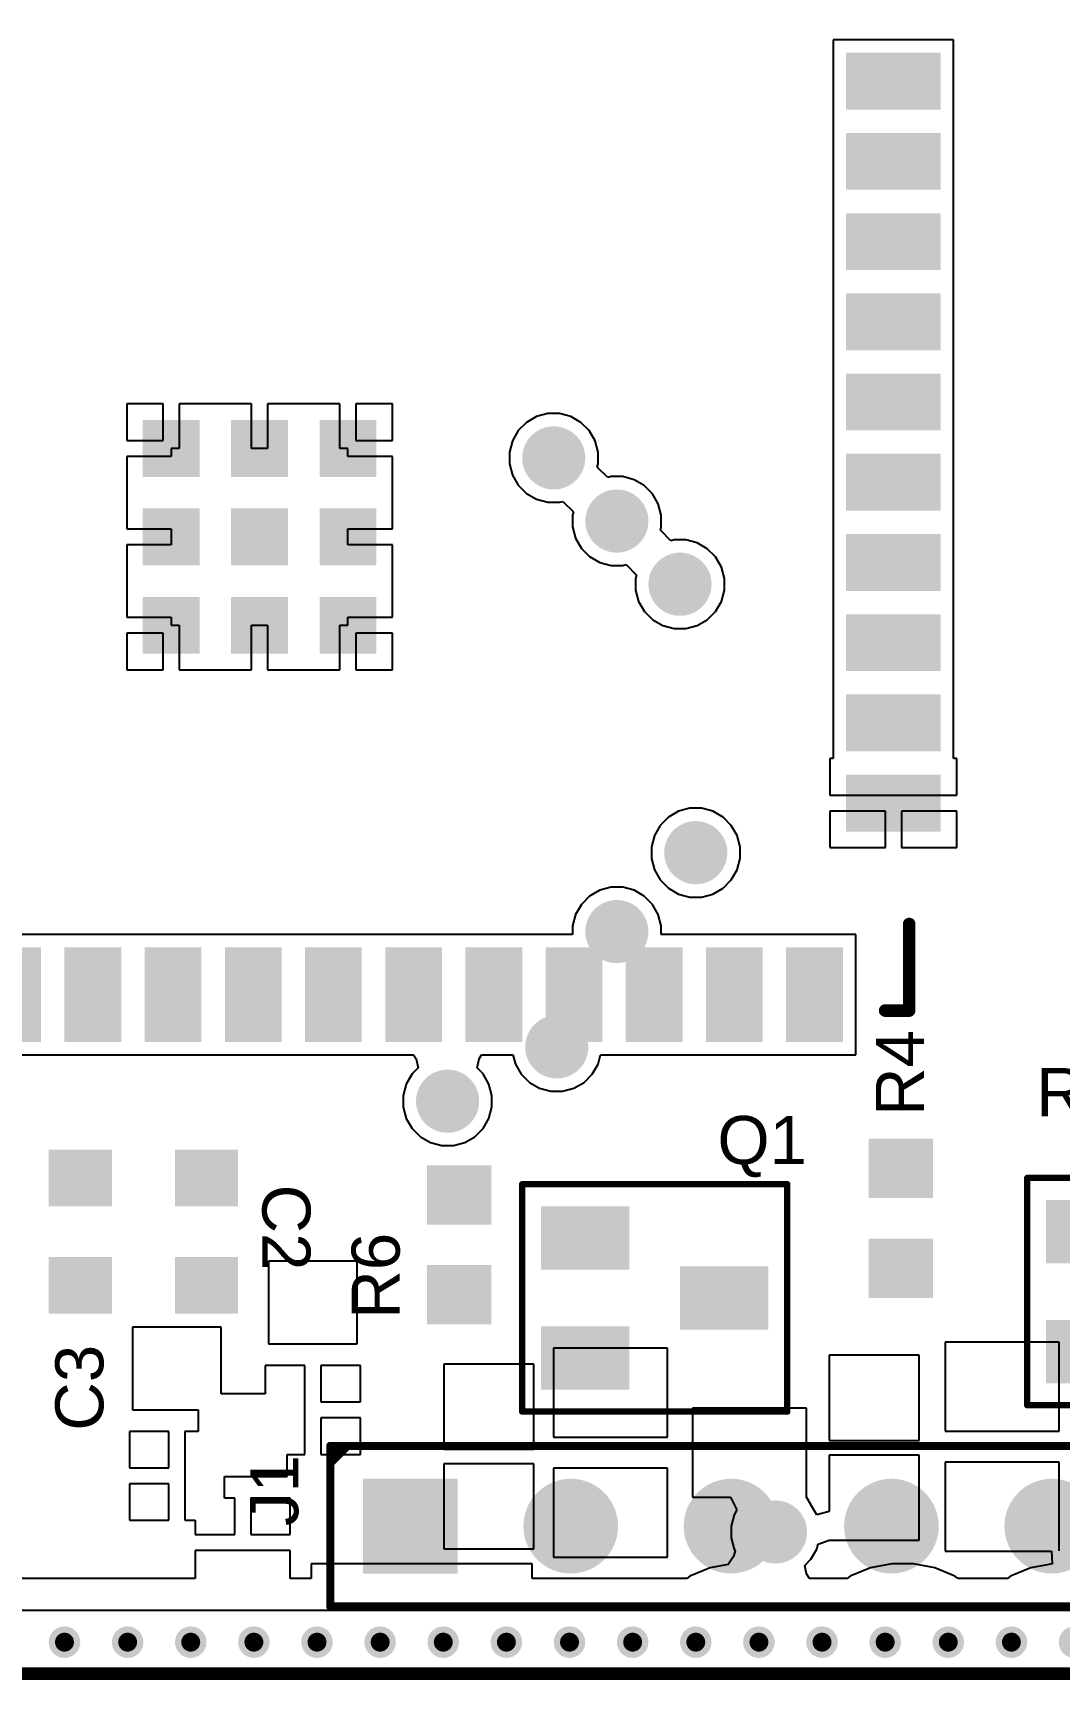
# Model space of a CAD drawing. Header units: inches. Extents: x 0 to 100, y 0 to 65.
# Drawn here: x 12.25 to 28.5, y -0.1 to 25.98 of the extents above; entities that cross this region are included whole.
import ezdxf

# ---------------------------------------------------------------- set-up
doc = ezdxf.new("R2010")
doc.units = ezdxf.units.IN
for name, color, linetype in [('Keep-Out Layer', 6, 'Continuous'), ('Multi-Layer', 9, 'Continuous'), ('Pad Holes', 156, 'Continuous'), ('Top Layer', 1, 'Continuous'), ('Top Overlay', 2, 'Continuous'), ('Via Holes', 16, 'Continuous')]:
    doc.layers.add(name, color=color, linetype=linetype)
doc.styles.add('Arial', font='', dxfattribs={"height": 0.2})
doc.styles.get('Arial').set_extended_font_data('Arial')

# ---------------------------------------------------------------- blocks, each defined once
blk = doc.blocks.new('ESP32_WROOM_32E_318')
at = {"layer": 'Top Layer'}
for points in [[(-9.500000049999999, 9.33000293), (-8.00000051, 9.33000293), (-8.00000051, 8.43000219), (-9.500000049999999, 8.43000219)], [(8.00000051, 9.33000293), (9.500000049999999, 9.33000293), (9.500000049999999, 8.43000219), (8.00000051, 8.43000219)], [(-9.500000049999999, 8.06000293), (-8.00000051, 8.06000293), (-8.00000051, 7.160002189999999), (-9.500000049999999, 7.160002189999999)], [(8.00000051, 8.06000293), (9.500000049999999, 8.06000293), (9.500000049999999, 7.160002189999999), (8.00000051, 7.160002189999999)], [(-9.500000049999999, 6.79000293), (-8.00000051, 6.79000293), (-8.00000051, 5.89000219), (-9.500000049999999, 5.89000219)], [(8.00000051, 6.79000293), (9.500000049999999, 6.79000293), (9.500000049999999, 5.89000219), (8.00000051, 5.89000219)], [(-9.500000049999999, 5.52000293), (-8.00000051, 5.52000293), (-8.00000051, 4.620002189999999), (-9.500000049999999, 4.620002189999999)], [(8.00000051, 5.52000293), (9.500000049999999, 5.52000293), (9.500000049999999, 4.620002189999999), (8.00000051, 4.620002189999999)], [(-9.500000049999999, 4.25000293), (-8.00000051, 4.25000293), (-8.00000051, 3.35000219), (-9.500000049999999, 3.35000219)], [(8.00000051, 4.25000293), (9.500000049999999, 4.25000293), (9.500000049999999, 3.35000219), (8.00000051, 3.35000219)], [(-9.500000049999999, 2.980002929999999), (-8.00000051, 2.980002929999999), (-8.00000051, 2.08000219), (-9.500000049999999, 2.08000219)], [(-3.34999965, 3.01000287), (-2.44999891, 3.01000287), (-2.44999891, 2.11000213), (-3.34999965, 2.11000213)], [(-1.94999991, 3.01000287), (-1.04999917, 3.01000287), (-1.04999917, 2.11000213), (-1.94999991, 2.11000213)], [(-0.55000017, 3.01000287), (0.35000057, 3.01000287), (0.35000057, 2.11000213), (-0.55000017, 2.11000213)], [(8.00000051, 2.980002929999999), (9.500000049999999, 2.980002929999999), (9.500000049999999, 2.08000219), (8.00000051, 2.08000219)], [(-9.500000049999999, 1.71000293), (-8.00000051, 1.71000293), (-8.00000051, 0.8100021899999998), (-9.500000049999999, 0.8100021899999998)], [(-3.34999965, 1.61000313), (-2.44999891, 1.61000313), (-2.44999891, 0.71000239), (-3.34999965, 0.71000239)], [(-1.94999991, 1.61000313), (-1.04999917, 1.61000313), (-1.04999917, 0.71000239), (-1.94999991, 0.71000239)], [(-0.55000017, 1.61000313), (0.35000057, 1.61000313), (0.35000057, 0.71000239), (-0.55000017, 0.71000239)], [(8.00000051, 1.71000293), (9.500000049999999, 1.71000293), (9.500000049999999, 0.8100021899999998), (8.00000051, 0.8100021899999998)], [(-9.500000049999999, 0.44000293), (-8.00000051, 0.44000293), (-8.00000051, -0.45999781), (-9.500000049999999, -0.45999781)], [(8.00000051, 0.44000293), (9.500000049999999, 0.44000293), (9.500000049999999, -0.45999781), (8.00000051, -0.45999781)], [(-3.34999965, 0.21000339), (-2.44999891, 0.21000339), (-2.44999891, -0.68999735), (-3.34999965, -0.68999735)], [(-1.94999991, 0.21000339), (-1.04999917, 0.21000339), (-1.04999917, -0.68999735), (-1.94999991, -0.68999735)], [(-0.55000017, 0.21000339), (0.35000057, 0.21000339), (0.35000057, -0.68999735), (-0.55000017, -0.68999735)], [(-9.500000049999999, -0.8299970699999999), (-8.00000051, -0.8299970699999999), (-8.00000051, -1.72999781), (-9.500000049999999, -1.72999781)], [(8.00000051, -0.8299970699999999), (9.500000049999999, -0.8299970699999999), (9.500000049999999, -1.72999781), (8.00000051, -1.72999781)], [(-9.500000049999999, -2.09999707), (-8.00000051, -2.09999707), (-8.00000051, -2.99999781), (-9.500000049999999, -2.99999781)], [(8.00000051, -2.09999707), (9.500000049999999, -2.09999707), (9.500000049999999, -2.99999781), (8.00000051, -2.99999781)], [(-9.500000049999999, -3.36999707), (-8.00000051, -3.36999707), (-8.00000051, -4.26999781), (-9.500000049999999, -4.26999781)], [(8.00000051, -3.36999707), (9.500000049999999, -3.36999707), (9.500000049999999, -4.26999781), (8.00000051, -4.26999781)], [(-9.500000049999999, -4.63999707), (-8.00000051, -4.63999707), (-8.00000051, -5.53999781), (-9.500000049999999, -5.53999781)], [(8.00000051, -4.63999707), (9.500000049999999, -4.63999707), (9.500000049999999, -5.53999781), (8.00000051, -5.53999781)], [(-9.500000049999999, -5.909997069999999), (-8.00000051, -5.909997069999999), (-8.00000051, -6.80999781), (-9.500000049999999, -6.80999781)], [(8.00000051, -5.909997069999999), (9.500000049999999, -5.909997069999999), (9.500000049999999, -6.80999781), (8.00000051, -6.80999781)], [(-9.500000049999999, -7.179997069999999), (-8.00000051, -7.179997069999999), (-8.00000051, -8.079997809999998), (-9.500000049999999, -8.079997809999998)], [(8.00000051, -7.179997069999999), (9.500000049999999, -7.179997069999999), (9.500000049999999, -8.079997809999998), (8.00000051, -8.079997809999998)], [(-6.16500037, -9.629997249999999), (-6.16500037, -8.12999771), (-5.26499963, -8.12999771), (-5.26499963, -9.629997249999999)], [(-4.895000369999999, -9.629997249999999), (-4.895000369999999, -8.12999771), (-3.99499963, -8.12999771), (-3.99499963, -9.629997249999999)], [(-3.62500037, -9.629997249999999), (-3.62500037, -8.12999771), (-2.72499963, -8.12999771), (-2.72499963, -9.629997249999999)], [(-2.35500037, -9.629997249999999), (-2.35500037, -8.12999771), (-1.45499963, -8.12999771), (-1.45499963, -9.629997249999999)], [(-1.08500037, -9.629997249999999), (-1.08500037, -8.12999771), (-0.1849996299999999, -8.12999771), (-0.1849996300000001, -9.629997249999999)], [(0.1849996299999999, -9.629997249999999), (0.1849996300000001, -8.12999771), (1.08500037, -8.12999771), (1.08500037, -9.629997249999999)], [(1.45499963, -9.629997249999999), (1.45499963, -8.12999771), (2.35500037, -8.12999771), (2.35500037, -9.629997249999999)], [(2.72499963, -9.629997249999999), (2.72499963, -8.12999771), (3.62500037, -8.12999771), (3.62500037, -9.629997249999999)], [(3.99499963, -9.629997249999999), (3.99499963, -8.12999771), (4.895000369999999, -8.12999771), (4.895000369999999, -9.629997249999999)], [(5.26499963, -9.629997249999999), (5.26499963, -8.12999771), (6.16500037, -8.12999771), (6.16500037, -9.629997249999999)]]:
    blk.add_hatch(color=1, dxfattribs=at).paths.add_polyline_path(points)
at = {"layer": 'Top Overlay', "const_width": 0.1999996}
for points in [[(-8.99999978, 16.37000282), (-8.99999978, 10.74999882)], [(-8.99999978, 16.37000282), (8.99999978, 16.37000282)], [(8.99999978, 16.37000282), (8.99999978, 11.00000086)], [(-8.99999978, -8.75000028), (-8.99999978, -9.12999698)], [(8.99999978, -8.75000028), (8.99999978, -9.12999698)], [(-8.99999978, -9.12999698), (-7.629997439999999, -9.12999698)], [(7.50000024, -9.12999698), (8.99999978, -9.12999698)]]:
    blk.add_lwpolyline(points, dxfattribs=at)
at = {"layer": 'Top Overlay', "const_width": 0.0999998}
for points in [[(-9.049999679999999, 16.37000282, 1), (-8.94999988, 16.37000282, 1)], [(-9.049999679999999, 16.37000282, 1), (-8.94999988, 16.37000282, 1)], [(8.94999988, 16.37000282, 1), (9.049999679999999, 16.37000282, 1)], [(8.94999988, 16.37000282, 1), (9.049999679999999, 16.37000282, 1)], [(8.94999988, 11.00000086, 1), (9.049999679999999, 11.00000086, 1)], [(-9.049999679999999, 10.74999882, 1), (-8.94999988, 10.74999882, 1)], [(-9.049999679999999, -8.75000028, 1), (-8.94999988, -8.75000028, 1)], [(8.94999988, -8.75000028, 1), (9.049999679999999, -8.75000028, 1)], [(-9.049999679999999, -9.12999698, 1), (-8.94999988, -9.12999698, 1)], [(-9.049999679999999, -9.12999698, 1), (-8.94999988, -9.12999698, 1)], [(-7.67999734, -9.12999698, 1), (-7.57999754, -9.12999698, 1)], [(7.450000339999999, -9.12999698, 1), (7.55000014, -9.12999698, 1)], [(8.94999988, -9.12999698, 1), (9.049999679999999, -9.12999698, 1)], [(8.94999988, -9.12999698, 1), (9.049999679999999, -9.12999698, 1)]]:
    blk.add_lwpolyline(points, format="xyb", close=True, dxfattribs=at)
blk = doc.blocks.new('RES_0603_377')
at = {"layer": 'Top Layer'}
for points in [[(-1.25999875, 0.5100002499999999), (-0.31999809, 0.5100002499999999), (-0.31999809, -0.5100002499999999), (-1.25999875, -0.5100002499999999)], [(0.32000317, 0.5100002499999999), (1.26000383, 0.5100002499999999), (1.26000383, -0.5100002499999999), (0.32000317, -0.5100002499999999)]]:
    blk.add_hatch(color=1, dxfattribs=at).paths.add_polyline_path(points)
blk = doc.blocks.new('RES_0603_378')
at = {"layer": 'Top Layer'}
for points in [[(-1.25999875, 0.5100002499999999), (-0.31999809, 0.5100002499999999), (-0.31999809, -0.5100002499999999), (-1.25999875, -0.5100002499999999)], [(0.32000317, 0.5100002499999999), (1.26000383, 0.5100002499999999), (1.26000383, -0.5100002499999999), (0.32000317, -0.5100002499999999)]]:
    blk.add_hatch(color=1, dxfattribs=at).paths.add_polyline_path(points)
blk = doc.blocks.new('MMBT2222_379')
at = {"layer": 'Top Layer'}
for points in [[(-0.5000002699999999, 1.80000275), (0.5000002699999999, 1.80000275), (0.5000002699999999, 0.4000030099999999), (-0.5000002699999999, 0.4000030099999999)], [(-1.45000091, -0.39999793), (-0.45000037, -0.39999793), (-0.45000037, -1.79999767), (-1.45000091, -1.79999767)], [(0.45000037, -0.39999793), (1.45000091, -0.39999793), (1.45000091, -1.79999767), (0.45000037, -1.79999767)]]:
    blk.add_hatch(color=1, dxfattribs=at).paths.add_polyline_path(points)
at = {"layer": 'Top Overlay', "const_width": 0.0999998}
for points in [[(1.79999894, 2.10000088), (-1.79999894, 2.10000088)], [(-1.79999894, -2.09999834), (-1.79999894, 2.10000088)], [(1.79999894, -2.09999834), (1.79999894, 2.10000088)], [(1.79999894, -2.09999834), (-1.79999894, -2.09999834)]]:
    blk.add_lwpolyline(points, dxfattribs=at)
at = {"layer": 'Top Overlay', "const_width": 0.0499999}
for points in [[(-1.82499762, 2.10000088, 1), (-1.77500026, 2.10000088, 1)], [(-1.82499762, 2.10000088, 1), (-1.77500026, 2.10000088, 1)], [(1.77500026, 2.10000088, 1), (1.82499762, 2.10000088, 1)], [(1.77500026, 2.10000088, 1), (1.82499762, 2.10000088, 1)], [(-1.82499762, -2.09999834, 1), (-1.77500026, -2.09999834, 1)], [(-1.82499762, -2.09999834, 1), (-1.77500026, -2.09999834, 1)], [(1.77500026, -2.09999834, 1), (1.82499762, -2.09999834, 1)], [(1.77500026, -2.09999834, 1), (1.82499762, -2.09999834, 1)]]:
    blk.add_lwpolyline(points, format="xyb", close=True, dxfattribs=at)
blk = doc.blocks.new('MMBT2222_380')
at = {"layer": 'Top Layer'}
for points in [[(-0.5000002699999999, 1.80000275), (0.5000002699999999, 1.80000275), (0.5000002699999999, 0.4000030099999999), (-0.5000002699999999, 0.4000030099999999)], [(-1.45000091, -0.39999793), (-0.45000037, -0.39999793), (-0.45000037, -1.79999767), (-1.45000091, -1.79999767)], [(0.45000037, -0.39999793), (1.45000091, -0.39999793), (1.45000091, -1.79999767), (0.45000037, -1.79999767)]]:
    blk.add_hatch(color=1, dxfattribs=at).paths.add_polyline_path(points)
at = {"layer": 'Top Overlay', "const_width": 0.0999998}
for points in [[(1.79999894, 2.10000088), (-1.79999894, 2.10000088)], [(-1.79999894, -2.09999834), (-1.79999894, 2.10000088)], [(1.79999894, -2.09999834), (1.79999894, 2.10000088)], [(1.79999894, -2.09999834), (-1.79999894, -2.09999834)]]:
    blk.add_lwpolyline(points, dxfattribs=at)
at = {"layer": 'Top Overlay', "const_width": 0.0499999}
for points in [[(-1.82499762, 2.10000088, 1), (-1.77500026, 2.10000088, 1)], [(-1.82499762, 2.10000088, 1), (-1.77500026, 2.10000088, 1)], [(1.77500026, 2.10000088, 1), (1.82499762, 2.10000088, 1)], [(1.77500026, 2.10000088, 1), (1.82499762, 2.10000088, 1)], [(-1.82499762, -2.09999834, 1), (-1.77500026, -2.09999834, 1)], [(-1.82499762, -2.09999834, 1), (-1.77500026, -2.09999834, 1)], [(1.77500026, -2.09999834, 1), (1.82499762, -2.09999834, 1)], [(1.77500026, -2.09999834, 1), (1.82499762, -2.09999834, 1)]]:
    blk.add_lwpolyline(points, format="xyb", close=True, dxfattribs=at)
blk = doc.blocks.new('6PX1R_F_381')
at = {"layer": 'Multi-Layer'}
h = blk.add_hatch(color=9, dxfattribs=at)
edge = h.paths.add_edge_path()
edge.add_arc((-6.35, 2.54e-06), 0.7499985, 0, 360)
h = blk.add_hatch(color=9, dxfattribs=at)
edge = h.paths.add_edge_path()
edge.add_arc((-3.81, 2.54e-06), 0.7499985, 0, 360)
h = blk.add_hatch(color=9, dxfattribs=at)
edge = h.paths.add_edge_path()
edge.add_arc((-1.27, 2.54e-06), 0.7499985, 0, 360)
h = blk.add_hatch(color=9, dxfattribs=at)
edge = h.paths.add_edge_path()
edge.add_arc((1.27, 2.54e-06), 0.7499985, 0, 360)
h = blk.add_hatch(color=9, dxfattribs=at)
edge = h.paths.add_edge_path()
edge.add_arc((3.81, 2.54e-06), 0.7499985, 0, 360)
blk.add_hatch(color=9, dxfattribs=at).paths.add_polyline_path([(5.600000229999999, 0.75000231), (7.09999977, 0.75000231), (7.09999977, -0.74999723), (5.600000229999999, -0.74999723)])
at = {"layer": 'Pad Holes'}
h = blk.add_hatch(color=7, dxfattribs=at)
edge = h.paths.add_edge_path()
edge.add_arc((-6.35, 2.54e-06), 0.40500046, 0, 360)
h = blk.add_hatch(color=7, dxfattribs=at)
edge = h.paths.add_edge_path()
edge.add_arc((-3.81, 2.54e-06), 0.40500046, 0, 360)
h = blk.add_hatch(color=7, dxfattribs=at)
edge = h.paths.add_edge_path()
edge.add_arc((-1.27, 2.54e-06), 0.40500046, 0, 360)
h = blk.add_hatch(color=7, dxfattribs=at)
edge = h.paths.add_edge_path()
edge.add_arc((1.27, 2.54e-06), 0.40500046, 0, 360)
h = blk.add_hatch(color=7, dxfattribs=at)
edge = h.paths.add_edge_path()
edge.add_arc((3.81, 2.54e-06), 0.40500046, 0, 360)
h = blk.add_hatch(color=7, dxfattribs=at)
edge = h.paths.add_edge_path()
edge.add_arc((6.35, 2.54e-06), 0.40500046, 0, 360)
at = {"layer": 'Top Layer'}
h = blk.add_hatch(color=1, dxfattribs=at)
edge = h.paths.add_edge_path()
edge.add_arc((-6.35, 2.54e-06), 0.7499985, 0, 360)
h = blk.add_hatch(color=1, dxfattribs=at)
edge = h.paths.add_edge_path()
edge.add_arc((-3.81, 2.54e-06), 0.7499985, 0, 360)
h = blk.add_hatch(color=1, dxfattribs=at)
edge = h.paths.add_edge_path()
edge.add_arc((-1.27, 2.54e-06), 0.7499985, 0, 360)
h = blk.add_hatch(color=1, dxfattribs=at)
edge = h.paths.add_edge_path()
edge.add_arc((1.27, 2.54e-06), 0.7499985, 0, 360)
h = blk.add_hatch(color=1, dxfattribs=at)
edge = h.paths.add_edge_path()
edge.add_arc((3.81, 2.54e-06), 0.7499985, 0, 360)
blk.add_hatch(color=1, dxfattribs=at).paths.add_polyline_path([(5.600000229999999, 0.75000231), (7.09999977, 0.75000231), (7.09999977, -0.74999723), (5.600000229999999, -0.74999723)])
at = {"layer": 'Top Overlay'}
for points, const_width in [([(-7.619999999999999, 1.27000254), (-7.619999999999999, -1.26999746)], 0.127), ([(7.619999999999999, 1.27000254), (-7.619999999999999, 1.27000254)], 0.127), ([(7.619999999999999, 1.27000254), (7.619999999999999, -1.26999746)], 0.127), ([(7.59025152, -0.9720275199999999), (7.329667839999999, -1.2326112)], 0.0499999), ([(7.59025152, -1.0074656), (7.37152704, -1.22619008)], 0.0499999), ([(7.574158079999999, -1.06533696), (7.41330496, -1.22619008)], 0.0499999), ([(7.574158079999999, -1.06533696), (7.574158079999999, -1.09435392)], 0.0499999), ([(7.59025152, -0.9720275199999999), (7.59025152, -1.0074656)], 0.0499999), ([(7.619999999999999, -1.26999746), (-7.619999999999999, -1.26999746)], 0.127), ([(7.329667839999999, -1.2326112), (7.26862656, -1.2326112)], 0.0499999), ([(7.41330496, -1.22619008), (7.37152704, -1.22619008)], 0.0499999), ([(7.574158079999999, -1.09435392), (7.4326496, -1.2358624)], 0.0499999), ([(7.471176319999999, -1.2358624), (7.4326496, -1.2358624)], 0.0499999), ([(7.580579199999999, -1.12645952), (7.471176319999999, -1.2358624)], 0.0499999), ([(7.580579199999999, -1.17148864), (7.509865599999999, -1.24220224)], 0.0499999), ([(7.580579199999999, -1.12645952), (7.580579199999999, -1.17148864)], 0.0499999)]:
    blk.add_lwpolyline(points, dxfattribs=dict(at, const_width=const_width))
for points, const_width in [([(-7.65175, 1.27000254, 1), (-7.58825, 1.27000254, 1)], 0.0635), ([(-7.65175, 1.27000254, 1), (-7.58825, 1.27000254, 1)], 0.0635), ([(7.58825, 1.27000254, 1), (7.65175, 1.27000254, 1)], 0.0635), ([(7.58825, 1.27000254, 1), (7.65175, 1.27000254, 1)], 0.0635), ([(7.561658739999999, -1.06533696, 1), (7.586657419999999, -1.06533696, 1)], 0.02499868), ([(7.561658739999999, -1.06533696, 1), (7.586657419999999, -1.06533696, 1)], 0.02499868), ([(7.57775218, -0.9720275199999999, 1), (7.60275086, -0.9720275199999999, 1)], 0.02499868), ([(7.57775218, -0.9720275199999999, 1), (7.60275086, -0.9720275199999999, 1)], 0.02499868), ([(7.57775218, -1.0074656, 1), (7.60275086, -1.0074656, 1)], 0.02499868), ([(7.57775218, -1.0074656, 1), (7.60275086, -1.0074656, 1)], 0.02499868), ([(-7.65175, -1.26999746, 1), (-7.58825, -1.26999746, 1)], 0.0635), ([(-7.65175, -1.26999746, 1), (-7.58825, -1.26999746, 1)], 0.0635), ([(7.25612722, -1.2326112, 1), (7.281125899999999, -1.2326112, 1)], 0.02499868), ([(7.317168499999999, -1.2326112, 1), (7.342167179999999, -1.2326112, 1)], 0.02499868), ([(7.317168499999999, -1.2326112, 1), (7.342167179999999, -1.2326112, 1)], 0.02499868), ([(7.3590277, -1.22619008, 1), (7.38402638, -1.22619008, 1)], 0.02499868), ([(7.3590277, -1.22619008, 1), (7.38402638, -1.22619008, 1)], 0.02499868), ([(7.40080562, -1.22619008, 1), (7.4258043, -1.22619008, 1)], 0.02499868), ([(7.40080562, -1.22619008, 1), (7.4258043, -1.22619008, 1)], 0.02499868), ([(7.42015026, -1.2358624, 1), (7.445148939999999, -1.2358624, 1)], 0.02499868), ([(7.42015026, -1.2358624, 1), (7.445148939999999, -1.2358624, 1)], 0.02499868), ([(7.458676979999999, -1.2358624, 1), (7.483675659999999, -1.2358624, 1)], 0.02499868), ([(7.458676979999999, -1.2358624, 1), (7.483675659999999, -1.2358624, 1)], 0.02499868), ([(7.497366259999999, -1.24220224, 1), (7.522364939999999, -1.24220224, 1)], 0.02499868), ([(7.561658739999999, -1.09435392, 1), (7.586657419999999, -1.09435392, 1)], 0.02499868), ([(7.561658739999999, -1.09435392, 1), (7.586657419999999, -1.09435392, 1)], 0.02499868), ([(7.568079859999999, -1.12645952, 1), (7.59307854, -1.12645952, 1)], 0.02499868), ([(7.568079859999999, -1.12645952, 1), (7.59307854, -1.12645952, 1)], 0.02499868), ([(7.568079859999999, -1.17148864, 1), (7.59307854, -1.17148864, 1)], 0.02499868), ([(7.568079859999999, -1.17148864, 1), (7.59307854, -1.17148864, 1)], 0.02499868), ([(7.58825, -1.26999746, 1), (7.65175, -1.26999746, 1)], 0.0635), ([(7.58825, -1.26999746, 1), (7.65175, -1.26999746, 1)], 0.0635)]:
    blk.add_lwpolyline(points, format="xyb", close=True, dxfattribs=dict(at, const_width=const_width))
blk = doc.blocks.new('CAPC1608X10N_389')
at = {"layer": 'Top Layer'}
for points in [[(-1.29999867, -0.5000002699999999), (-1.29999867, 0.5000002699999999), (-0.39999793, 0.5000002699999999), (-0.39999793, -0.5000002699999999)], [(0.39999793, -0.5000002699999999), (0.39999793, 0.5000002699999999), (1.29999867, 0.5000002699999999), (1.29999867, -0.5000002699999999)]]:
    blk.add_hatch(color=1, dxfattribs=at).paths.add_polyline_path(points)
blk = doc.blocks.new('CAPC1608X10N_390')
at = {"layer": 'Top Layer'}
for points in [[(-1.29999867, -0.5000002699999999), (-1.29999867, 0.5000002699999999), (-0.39999793, 0.5000002699999999), (-0.39999793, -0.5000002699999999)], [(0.39999793, -0.5000002699999999), (0.39999793, 0.5000002699999999), (1.29999867, 0.5000002699999999), (1.29999867, -0.5000002699999999)]]:
    blk.add_hatch(color=1, dxfattribs=at).paths.add_polyline_path(points)

msp = doc.modelspace()

# ---------------------------------------------------------------- hatches: boundary and pattern name
at = {"layer": 'Top Layer'}
h = msp.add_hatch(color=1, dxfattribs=at)
edge = h.paths.add_edge_path()
edge.add_arc((20.49999964, 19.25000468), 0.499999, 0, 360)
h = msp.add_hatch(color=1, dxfattribs=at)
edge = h.paths.add_edge_path()
edge.add_arc((21.50000018, 18.25000414), 0.499999, 0, 360)
h = msp.add_hatch(color=1, dxfattribs=at)
edge = h.paths.add_edge_path()
edge.add_arc((22.50000072, 17.2500036), 0.499999, 0, 360)
h = msp.add_hatch(color=1, dxfattribs=at)
edge = h.paths.add_edge_path()
edge.add_arc((22.75000022, 13.00000448), 0.499999, 0, 360)
h = msp.add_hatch(color=1, dxfattribs=at)
edge = h.paths.add_edge_path()
edge.add_arc((21.50000018, 11.75000444), 0.499999, 0, 360)
h = msp.add_hatch(color=1, dxfattribs=at)
edge = h.paths.add_edge_path()
edge.add_arc((20.54792182, 9.92463852), 0.499999, 0, 360)
h = msp.add_hatch(color=1, dxfattribs=at)
edge = h.paths.add_edge_path()
edge.add_arc((18.81877618, 9.064950119999999), 0.499999, 0, 360)
h = msp.add_hatch(color=1, dxfattribs=at)
edge = h.paths.add_edge_path()
edge.add_arc((24.01234466, 2.24439734), 0.499999, 0, 360)
h = msp.add_hatch(color=1, dxfattribs=at)
edge = h.paths.add_edge_path()
edge.add_arc((12.75000244, 0.499999), 0.2499995, 0, 360)
h = msp.add_hatch(color=1, dxfattribs=at)
edge = h.paths.add_edge_path()
edge.add_arc((13.75000298, 0.499999), 0.2499995, 0, 360)
h = msp.add_hatch(color=1, dxfattribs=at)
edge = h.paths.add_edge_path()
edge.add_arc((14.75000352, 0.499999), 0.2499995, 0, 360)
h = msp.add_hatch(color=1, dxfattribs=at)
edge = h.paths.add_edge_path()
edge.add_arc((15.75000406, 0.499999), 0.2499995, 0, 360)
h = msp.add_hatch(color=1, dxfattribs=at)
edge = h.paths.add_edge_path()
edge.add_arc((16.75000206, 0.499999), 0.2499995, 0, 360)
h = msp.add_hatch(color=1, dxfattribs=at)
edge = h.paths.add_edge_path()
edge.add_arc((17.7500026, 0.499999), 0.2499995, 0, 360)
h = msp.add_hatch(color=1, dxfattribs=at)
edge = h.paths.add_edge_path()
edge.add_arc((18.75000314, 0.499999), 0.2499995, 0, 360)
h = msp.add_hatch(color=1, dxfattribs=at)
edge = h.paths.add_edge_path()
edge.add_arc((19.75000368, 0.499999), 0.2499995, 0, 360)
h = msp.add_hatch(color=1, dxfattribs=at)
edge = h.paths.add_edge_path()
edge.add_arc((20.75000168, 0.499999), 0.2499995, 0, 360)
h = msp.add_hatch(color=1, dxfattribs=at)
edge = h.paths.add_edge_path()
edge.add_arc((21.75000222, 0.499999), 0.2499995, 0, 360)
h = msp.add_hatch(color=1, dxfattribs=at)
edge = h.paths.add_edge_path()
edge.add_arc((22.75000276, 0.499999), 0.2499995, 0, 360)
h = msp.add_hatch(color=1, dxfattribs=at)
edge = h.paths.add_edge_path()
edge.add_arc((23.7500033, 0.499999), 0.2499995, 0, 360)
h = msp.add_hatch(color=1, dxfattribs=at)
edge = h.paths.add_edge_path()
edge.add_arc((24.75000384, 0.499999), 0.2499995, 0, 360)
h = msp.add_hatch(color=1, dxfattribs=at)
edge = h.paths.add_edge_path()
edge.add_arc((25.75000184, 0.499999), 0.2499995, 0, 360)
h = msp.add_hatch(color=1, dxfattribs=at)
edge = h.paths.add_edge_path()
edge.add_arc((26.74999984, 0.499999), 0.2499995, 0, 360)
h = msp.add_hatch(color=1, dxfattribs=at)
edge = h.paths.add_edge_path()
edge.add_arc((27.75000038, 0.499999), 0.2499995, 0, 360)
h = msp.add_hatch(color=1, dxfattribs=at)
edge = h.paths.add_edge_path()
edge.add_arc((28.75000092, 0.499999), 0.2499995, 0, 360)
at = {"layer": 'Via Holes'}
h = msp.add_hatch(color=7, dxfattribs=at)
edge = h.paths.add_edge_path()
edge.add_arc((20.49999964, 19.25000468), 0.2499995, 0, 360)
h = msp.add_hatch(color=7, dxfattribs=at)
edge = h.paths.add_edge_path()
edge.add_arc((21.50000018, 18.25000414), 0.2499995, 0, 360)
h = msp.add_hatch(color=7, dxfattribs=at)
edge = h.paths.add_edge_path()
edge.add_arc((22.50000072, 17.2500036), 0.2499995, 0, 360)
h = msp.add_hatch(color=7, dxfattribs=at)
edge = h.paths.add_edge_path()
edge.add_arc((22.75000022, 13.00000448), 0.2499995, 0, 360)
h = msp.add_hatch(color=7, dxfattribs=at)
edge = h.paths.add_edge_path()
edge.add_arc((21.50000018, 11.75000444), 0.2499995, 0, 360)
h = msp.add_hatch(color=7, dxfattribs=at)
edge = h.paths.add_edge_path()
edge.add_arc((20.54792182, 9.92463852), 0.2499995, 0, 360)
h = msp.add_hatch(color=7, dxfattribs=at)
edge = h.paths.add_edge_path()
edge.add_arc((18.81877618, 9.064950119999999), 0.2499995, 0, 360)
h = msp.add_hatch(color=7, dxfattribs=at)
edge = h.paths.add_edge_path()
edge.add_arc((24.01234466, 2.24439734), 0.2499995, 0, 360)
h = msp.add_hatch(color=7, dxfattribs=at)
edge = h.paths.add_edge_path()
edge.add_arc((12.75000244, 0.499999), 0.1499997, 0, 360)
h = msp.add_hatch(color=7, dxfattribs=at)
edge = h.paths.add_edge_path()
edge.add_arc((13.75000298, 0.499999), 0.1499997, 0, 360)
h = msp.add_hatch(color=7, dxfattribs=at)
edge = h.paths.add_edge_path()
edge.add_arc((14.75000352, 0.499999), 0.1499997, 0, 360)
h = msp.add_hatch(color=7, dxfattribs=at)
edge = h.paths.add_edge_path()
edge.add_arc((15.75000406, 0.499999), 0.1499997, 0, 360)
h = msp.add_hatch(color=7, dxfattribs=at)
edge = h.paths.add_edge_path()
edge.add_arc((16.75000206, 0.499999), 0.1499997, 0, 360)
h = msp.add_hatch(color=7, dxfattribs=at)
edge = h.paths.add_edge_path()
edge.add_arc((17.7500026, 0.499999), 0.1499997, 0, 360)
h = msp.add_hatch(color=7, dxfattribs=at)
edge = h.paths.add_edge_path()
edge.add_arc((18.75000314, 0.499999), 0.1499997, 0, 360)
h = msp.add_hatch(color=7, dxfattribs=at)
edge = h.paths.add_edge_path()
edge.add_arc((19.75000368, 0.499999), 0.1499997, 0, 360)
h = msp.add_hatch(color=7, dxfattribs=at)
edge = h.paths.add_edge_path()
edge.add_arc((20.75000168, 0.499999), 0.1499997, 0, 360)
h = msp.add_hatch(color=7, dxfattribs=at)
edge = h.paths.add_edge_path()
edge.add_arc((21.75000222, 0.499999), 0.1499997, 0, 360)
h = msp.add_hatch(color=7, dxfattribs=at)
edge = h.paths.add_edge_path()
edge.add_arc((22.75000276, 0.499999), 0.1499997, 0, 360)
h = msp.add_hatch(color=7, dxfattribs=at)
edge = h.paths.add_edge_path()
edge.add_arc((23.7500033, 0.499999), 0.1499997, 0, 360)
h = msp.add_hatch(color=7, dxfattribs=at)
edge = h.paths.add_edge_path()
edge.add_arc((24.75000384, 0.499999), 0.1499997, 0, 360)
h = msp.add_hatch(color=7, dxfattribs=at)
edge = h.paths.add_edge_path()
edge.add_arc((25.75000184, 0.499999), 0.1499997, 0, 360)
h = msp.add_hatch(color=7, dxfattribs=at)
edge = h.paths.add_edge_path()
edge.add_arc((26.74999984, 0.499999), 0.1499997, 0, 360)
h = msp.add_hatch(color=7, dxfattribs=at)
edge = h.paths.add_edge_path()
edge.add_arc((27.75000038, 0.499999), 0.1499997, 0, 360)

# ---------------------------------------------------------------- linework, layer by layer
at = {"layer": 'Keep-Out Layer', "const_width": 0.1999996}
msp.add_lwpolyline([(2.54e-06, -7.62e-06), (100.00000574, 5.08e-06)], dxfattribs=at)
at = {"layer": 'Top Layer'}
for p, q in [((26.833195, 25.86819819999999), (24.926798, 25.86819819999999)), ((24.926798, 25.86819819999999), (24.926798, 24.5618)), ((26.833195, 24.5618), (26.833195, 25.86819819999999)), ((24.926798, 24.5618), (24.926798, 23.2918)), ((26.833195, 23.2918), (26.833195, 24.5618)), ((24.926798, 23.2918), (24.926798, 22.0218)), ((26.833195, 22.0218), (26.833195, 23.2918)), ((24.926798, 22.0218), (24.926798, 20.7518)), ((26.833195, 20.7518), (26.833195, 22.0218)), ((24.926798, 20.7518), (24.926798, 19.4818)), ((26.833195, 19.4818), (26.833195, 20.7518)), ((14.31299652, 20.1039984), (13.73599742, 20.1039984)), ((13.73599742, 20.1039984), (13.73599742, 19.52699422)), ((14.31299652, 19.52699422), (14.31299652, 20.1039984)), ((15.71299372, 20.1039984), (14.56699652, 20.1039984)), ((14.56699652, 20.1039984), (14.56699652, 19.39999422)), ((15.71299372, 19.39999676), (15.71299372, 20.1039984)), ((17.11299092, 20.1039984), (15.96699372, 20.1039984)), ((15.96699372, 20.1039984), (15.96699372, 19.39999676)), ((17.11299092, 19.3999993), (17.11299092, 20.1039984)), ((17.9439951, 20.1039984), (17.36699092, 20.1039984)), ((17.36699092, 20.1039984), (17.36699092, 19.5269993)), ((17.9439951, 19.5269993), (17.9439951, 20.1039984)), ((20.22857524, 19.9052815), (20.06822504, 19.81270358)), ((20.40742172, 19.95320368), (20.22857524, 19.9052815)), ((20.59257756, 19.95320368), (20.40742172, 19.95320368)), ((20.77142404, 19.9052815), (20.59257756, 19.95320368)), ((20.93177424, 19.81270358), (20.77142404, 19.9052815)), ((19.93730074, 19.68177928), (19.84472282, 19.52142908)), ((20.06822504, 19.81270358), (19.93730074, 19.68177928)), ((21.06269854, 19.68177928), (20.93177424, 19.81270358)), ((21.15527646, 19.52142908), (21.06269854, 19.68177928)), ((13.73599742, 19.52699422), (14.31299652, 19.52699422)), ((14.56699652, 19.39999422), (14.43999652, 19.39999422)), ((14.43999652, 19.39999422), (14.43999652, 19.27299422)), ((15.96699372, 19.39999676), (15.71299372, 19.39999676)), ((17.23999092, 19.3999993), (17.11299092, 19.3999993)), ((17.23999092, 19.2729993), (17.23999092, 19.3999993)), ((17.36699092, 19.5269993), (17.9439951, 19.5269993)), ((19.84472282, 19.52142908), (19.79680064, 19.3425826)), ((19.79680064, 19.3425826), (19.79680064, 19.15742676)), ((21.20319864, 19.3425826), (21.15527646, 19.52142908)), ((21.20319864, 19.15742676), (21.20319864, 19.3425826)), ((24.926798, 19.4818), (24.926798, 18.2118)), ((26.833195, 18.2118), (26.833195, 19.4818)), ((14.43999652, 19.27299422), (13.73599742, 19.27299422)), ((13.73599742, 19.27299422), (13.73599742, 18.6960002)), ((17.9439951, 19.2729993), (17.23999092, 19.2729993)), ((17.9439951, 18.6960002), (17.9439951, 19.2729993)), ((19.79680064, 19.15742676), (19.84472282, 18.97858028)), ((21.1891753, 19.1050926), (21.20319864, 19.15742676)), ((21.3550881, 18.9391798), (21.1891753, 19.1050926)), ((19.84472282, 18.97858028), (19.93730074, 18.81823008)), ((19.93730074, 18.81823008), (20.06822504, 18.68730578)), ((21.40742226, 18.95320314), (21.3550881, 18.9391798)), ((21.5925781, 18.95320314), (21.40742226, 18.95320314)), ((21.77142458, 18.90528096), (21.5925781, 18.95320314)), ((21.93177478, 18.81270304), (21.77142458, 18.90528096)), ((22.06269908, 18.68177874), (21.93177478, 18.81270304)), ((13.73599742, 18.6960002), (13.73599742, 18.12699702)), ((17.9439951, 18.1270021), (17.9439951, 18.6960002)), ((20.06822504, 18.68730578), (20.22857524, 18.59472786)), ((20.22857524, 18.59472786), (20.40742172, 18.54680568)), ((20.40742172, 18.54680568), (20.59257756, 18.54680568)), ((20.59257756, 18.54680568), (20.64491172, 18.56082902)), ((20.64491172, 18.56082902), (20.81082452, 18.39491622)), ((22.155277, 18.52142854), (22.06269908, 18.68177874)), ((22.20319918, 18.34258206), (22.155277, 18.52142854)), ((20.81082452, 18.39491622), (20.79680118, 18.34258206)), ((20.79680118, 18.34258206), (20.79680118, 18.15742622)), ((22.20319918, 18.15742622), (22.20319918, 18.34258206)), ((13.73599742, 18.12699702), (14.43999906, 18.12699702)), ((14.43999906, 18.12699702), (14.43999906, 17.87299702)), ((17.23999346, 17.8730021), (17.23999346, 18.1270021)), ((17.23999346, 18.1270021), (17.9439951, 18.1270021)), ((20.79680118, 18.15742622), (20.84472336, 17.97857974)), ((22.18917584, 18.10509206), (22.20319918, 18.15742622)), ((22.35508864, 17.93917926), (22.18917584, 18.10509206)), ((24.926798, 18.2118), (24.926798, 16.9418)), ((26.833195, 16.9418), (26.833195, 18.2118)), ((14.43999906, 17.87299702), (13.73599742, 17.87299702)), ((13.73599742, 17.87299702), (13.73599742, 17.29600046)), ((17.9439951, 17.8730021), (17.23999346, 17.8730021)), ((17.9439951, 17.29600046), (17.9439951, 17.8730021)), ((20.84472336, 17.97857974), (20.93730128, 17.81822954)), ((20.93730128, 17.81822954), (21.06822558, 17.68730524)), ((22.4074228, 17.9532026), (22.35508864, 17.93917926)), ((22.59257864, 17.9532026), (22.4074228, 17.9532026)), ((22.77142512, 17.90528042), (22.59257864, 17.9532026)), ((22.93177532, 17.8127025), (22.77142512, 17.90528042)), ((23.06269962, 17.6817782), (22.93177532, 17.8127025)), ((21.06822558, 17.68730524), (21.22857578, 17.59472732)), ((21.22857578, 17.59472732), (21.40742226, 17.54680514)), ((21.40742226, 17.54680514), (21.5925781, 17.54680514)), ((21.5925781, 17.54680514), (21.64491226, 17.56082848)), ((21.64491226, 17.56082848), (21.81082506, 17.39491568)), ((23.15527754, 17.521428), (23.06269962, 17.6817782)), ((23.20319972, 17.34258152), (23.15527754, 17.521428)), ((13.73599742, 17.29600046), (13.73599742, 16.72699982)), ((17.9439951, 16.7270049), (17.9439951, 17.29600046)), ((21.81082506, 17.39491568), (21.79680172, 17.34258152)), ((21.79680172, 17.34258152), (21.79680172, 17.15742568)), ((23.20319972, 17.15742568), (23.20319972, 17.34258152)), ((21.79680172, 17.15742568), (21.8447239, 16.9785792)), ((21.8447239, 16.9785792), (21.93730182, 16.818229)), ((23.06269962, 16.818229), (23.15527754, 16.9785792)), ((23.15527754, 16.9785792), (23.20319972, 17.15742568)), ((13.73599742, 16.72699982), (14.4400016, 16.72699982)), ((14.4400016, 16.72699982), (14.4400016, 16.59999982)), ((17.239996, 16.6000049), (17.239996, 16.7270049)), ((17.239996, 16.7270049), (17.9439951, 16.7270049)), ((21.93730182, 16.818229), (22.06822612, 16.6873047)), ((22.93177532, 16.6873047), (23.06269962, 16.818229)), ((24.926798, 16.9418), (24.926798, 15.6718)), ((26.833195, 15.6718), (26.833195, 16.9418)), ((14.3130016, 16.47299982), (13.73599742, 16.47299982)), ((13.73599742, 16.47299982), (13.73599742, 15.89600072)), ((14.3130016, 15.89600072), (14.3130016, 16.47299982)), ((14.4400016, 16.59999982), (14.5670016, 16.59999982)), ((14.5670016, 16.59999982), (14.5670016, 15.89600072)), ((15.7129988, 15.89600072), (15.7129988, 16.60000236)), ((15.7129988, 16.60000236), (15.9669988, 16.60000236)), ((15.9669988, 16.60000236), (15.9669988, 15.89600072)), ((17.112996, 15.89600072), (17.112996, 16.6000049)), ((17.112996, 16.6000049), (17.239996, 16.6000049)), ((17.9439951, 16.4730049), (17.366996, 16.4730049)), ((17.366996, 16.4730049), (17.366996, 15.89600072)), ((17.9439951, 15.89600072), (17.9439951, 16.4730049)), ((22.06822612, 16.6873047), (22.22857632, 16.59472678)), ((22.22857632, 16.59472678), (22.4074228, 16.5468046)), ((22.4074228, 16.5468046), (22.59257864, 16.5468046)), ((22.59257864, 16.5468046), (22.77142512, 16.59472678)), ((22.77142512, 16.59472678), (22.93177532, 16.6873047)), ((13.73599742, 15.89600072), (14.3130016, 15.89600072)), ((14.5670016, 15.89600072), (15.7129988, 15.89600072)), ((15.9669988, 15.89600072), (17.112996, 15.89600072)), ((17.366996, 15.89600072), (17.9439951, 15.89600072)), ((24.926798, 15.6718), (24.926798, 14.4889982)), ((26.833195, 14.4889982), (26.833195, 15.6718)), ((24.926798, 14.4889982), (24.875998, 14.4889982)), ((24.875998, 14.4889982), (24.875998, 13.91200418)), ((26.883995, 14.4889982), (26.833195, 14.4889982)), ((26.883995, 13.91200418), (26.883995, 14.4889982)), ((24.875998, 13.91200418), (25.8799965, 13.91200418)), ((25.8799965, 13.91200418), (26.883995, 13.91200418)), ((22.31822562, 13.56270338), (22.18730132, 13.43177908)), ((22.47857582, 13.6552813), (22.31822562, 13.56270338)), ((22.6574223, 13.70320348), (22.47857582, 13.6552813)), ((22.84257814, 13.70320348), (22.6574223, 13.70320348)), ((23.02142462, 13.6552813), (22.84257814, 13.70320348)), ((23.18177482, 13.56270338), (23.02142462, 13.6552813)), ((23.31269912, 13.43177908), (23.18177482, 13.56270338)), ((25.75299649999999, 13.65800418), (24.875998, 13.65800418)), ((24.875998, 13.65800418), (24.875998, 13.081)), ((25.75299649999999, 13.081), (25.75299649999999, 13.65800418)), ((26.883995, 13.65800418), (26.0069965, 13.65800418)), ((26.0069965, 13.65800418), (26.0069965, 13.081)), ((26.883995, 13.081), (26.883995, 13.65800418)), ((22.18730132, 13.43177908), (22.0947234, 13.27142888)), ((23.40527704, 13.27142888), (23.31269912, 13.43177908)), ((22.0947234, 13.27142888), (22.04680122, 13.0925824)), ((22.04680122, 13.0925824), (22.04680122, 12.90742656)), ((23.45319922, 13.0925824), (23.40527704, 13.27142888)), ((23.45319922, 12.90742656), (23.45319922, 13.0925824)), ((24.875998, 13.081), (25.75299649999999, 13.081)), ((26.0069965, 13.081), (26.883995, 13.081)), ((22.04680122, 12.90742656), (22.0947234, 12.72858008)), ((23.40527704, 12.72858008), (23.45319922, 12.90742656)), ((22.0947234, 12.72858008), (22.18730132, 12.56822988)), ((22.18730132, 12.56822988), (22.31822562, 12.43730558)), ((23.18177482, 12.43730558), (23.31269912, 12.56822988)), ((23.31269912, 12.56822988), (23.40527704, 12.72858008)), ((21.06822558, 12.31270334), (20.93730128, 12.18177904)), ((21.22857578, 12.40528126), (21.06822558, 12.31270334)), ((21.40742226, 12.45320344), (21.22857578, 12.40528126)), ((21.5925781, 12.45320344), (21.40742226, 12.45320344)), ((21.77142458, 12.40528126), (21.5925781, 12.45320344)), ((21.93177478, 12.31270334), (21.77142458, 12.40528126)), ((22.06269908, 12.18177904), (21.93177478, 12.31270334)), ((22.31822562, 12.43730558), (22.47857582, 12.34472766)), ((22.47857582, 12.34472766), (22.6574223, 12.29680548)), ((22.6574223, 12.29680548), (22.84257814, 12.29680548)), ((22.84257814, 12.29680548), (23.02142462, 12.34472766)), ((23.02142462, 12.34472766), (23.18177482, 12.43730558)), ((20.84472336, 12.02142884), (20.79680118, 11.84258236)), ((20.93730128, 12.18177904), (20.84472336, 12.02142884)), ((22.155277, 12.02142884), (22.06269908, 12.18177904)), ((22.20319918, 11.84258236), (22.155277, 12.02142884)), ((20.79680118, 11.84258236), (20.79680118, 11.70319732)), ((22.20319918, 11.70319732), (22.20319918, 11.84258236)), ((20.79680118, 11.70319732), (8.82399556, 11.70319732)), ((25.28319556, 11.70319732), (22.20319918, 11.70319732)), ((25.28319556, 9.79680032), (25.28319556, 11.70319732)), ((8.82399556, 9.79680032), (18.2801641, 9.79680032)), ((18.2801641, 9.79680032), (18.31959252, 9.7343722)), ((18.31959252, 9.7343722), (18.35295288, 9.59360032)), ((19.28459948, 9.59360032), (19.31795984, 9.7343722)), ((19.31795984, 9.7343722), (19.35738826, 9.79680032)), ((19.35738826, 9.79680032), (19.85417162, 9.79680032)), ((19.85417162, 9.79680032), (19.892645, 9.65321412)), ((19.892645, 9.65321412), (19.98522292, 9.49286392)), ((21.11062072, 9.49286392), (21.20319864, 9.65321412)), ((21.20319864, 9.65321412), (21.24167202, 9.79680032)), ((21.24167202, 9.79680032), (25.28319556, 9.79680032)), ((18.25607728, 9.49672472), (18.16349936, 9.33637452)), ((18.35295288, 9.59360032), (18.25607728, 9.49672472)), ((19.38147508, 9.49672472), (19.28459948, 9.59360032)), ((19.474053, 9.33637452), (19.38147508, 9.49672472)), ((19.98522292, 9.49286392), (20.11614722, 9.36193962)), ((20.97969642, 9.36193962), (21.11062072, 9.49286392)), ((18.16349936, 9.33637452), (18.11557718, 9.157528039999999)), ((18.11557718, 9.157528039999999), (18.11557718, 8.972372199999999)), ((19.52197518, 9.157528039999999), (19.474053, 9.33637452)), ((19.52197518, 8.972372199999999), (19.52197518, 9.157528039999999)), ((20.11614722, 9.36193962), (20.27649742, 9.2693617)), ((20.27649742, 9.2693617), (20.4553439, 9.221439519999999)), ((20.4553439, 9.221439519999999), (20.64049974, 9.221439519999999)), ((20.64049974, 9.221439519999999), (20.81934622, 9.2693617)), ((20.81934622, 9.2693617), (20.97969642, 9.36193962)), ((18.11557718, 8.972372199999999), (18.16349936, 8.79352572)), ((19.474053, 8.79352572), (19.52197518, 8.972372199999999)), ((18.16349936, 8.79352572), (18.25607728, 8.63317552)), ((18.25607728, 8.63317552), (18.38700158, 8.50225122)), ((19.25055078, 8.50225122), (19.38147508, 8.63317552)), ((19.38147508, 8.63317552), (19.474053, 8.79352572)), ((18.38700158, 8.50225122), (18.54735178, 8.4096733)), ((18.54735178, 8.4096733), (18.72619826, 8.36175112)), ((18.72619826, 8.36175112), (18.9113541, 8.36175112)), ((18.9113541, 8.36175112), (19.09020058, 8.4096733)), ((19.09020058, 8.4096733), (19.25055078, 8.50225122)), ((17.38685626, 6.530566059999999), (15.98045826, 6.530566059999999)), ((15.98045826, 6.530566059999999), (15.98045826, 5.22416786)), ((17.38685626, 5.22416786), (17.38685626, 6.530566059999999)), ((15.2344755, 5.48672512), (13.8280775, 5.48672512)), ((13.8280775, 5.48672512), (13.8280775, 4.18032692)), ((15.2344755, 4.43061598), (15.2344755, 5.48672512)), ((15.98045826, 5.22416786), (17.38685626, 5.22416786)), ((28.50479694, 5.24739108), (26.69839974, 5.24739108)), ((26.69839974, 5.24739108), (26.69839974, 3.84099308)), ((28.50479694, 3.84099308), (28.50479694, 5.24739108)), ((22.30320152, 5.1532028), (20.49680432, 5.1532028)), ((20.49680432, 5.1532028), (20.49680432, 3.7468048)), ((22.30320152, 3.7468048), (22.30320152, 5.1532028)), ((26.2908923, 5.041686639999999), (24.86449434, 5.041686639999999)), ((24.86449434, 5.041686639999999), (24.86449434, 3.69528852)), ((26.2908923, 3.69528852), (26.2908923, 5.041686639999999)), ((16.55665726, 4.881369459999999), (15.92965826, 4.881369459999999)), ((15.92965826, 4.881369459999999), (15.92965826, 4.43061598)), ((16.55665726, 4.17737036), (16.55665726, 4.881369459999999)), ((17.43765626, 4.881369459999999), (16.81065726, 4.881369459999999)), ((16.81065726, 4.881369459999999), (16.81065726, 4.304370359999999)), ((17.43765626, 4.304370359999999), (17.43765626, 4.881369459999999)), ((20.18436908, 4.90389926), (18.75797112, 4.90389926)), ((18.75797112, 4.90389926), (18.75797112, 3.557501139999999)), ((20.18436908, 3.557501139999999), (20.18436908, 4.90389926)), ((13.8280775, 4.18032692), (14.86951814, 4.18032692)), ((14.86951814, 4.18032692), (14.86951814, 3.837528519999999)), ((15.92965826, 4.43061598), (15.2344755, 4.43061598)), ((16.55665726, 3.47337126), (16.55665726, 4.17737036)), ((16.81065726, 4.304370359999999), (17.43765626, 4.304370359999999)), ((24.5032022, 4.20320216), (22.696805, 4.20320216)), ((22.696805, 4.20320216), (22.696805, 2.79680416)), ((24.5032022, 2.7968067), (24.5032022, 4.20320216)), ((17.43765626, 4.05037036), (16.81065726, 4.05037036)), ((16.81065726, 4.05037036), (16.81065726, 3.47337126)), ((17.43765626, 3.47337126), (17.43765626, 4.05037036)), ((14.4042765, 3.837528519999999), (13.7772775, 3.837528519999999)), ((13.7772775, 3.837528519999999), (13.7772775, 3.26052942)), ((14.4042765, 3.26052942), (14.4042765, 3.837528519999999)), ((14.86951814, 3.837528519999999), (14.6582765, 3.837528519999999)), ((14.6582765, 3.837528519999999), (14.6582765, 3.13352942)), ((20.49680432, 3.7468048), (22.30320152, 3.7468048)), ((24.86449434, 3.69528852), (26.2908923, 3.69528852)), ((26.69839974, 3.84099308), (28.50479694, 3.84099308)), ((16.27591614, 3.12421778), (16.27591614, 3.47337126)), ((16.27591614, 3.47337126), (16.55665726, 3.47337126)), ((16.81065726, 3.47337126), (17.43765626, 3.47337126)), ((18.75797112, 3.557501139999999), (20.18436908, 3.557501139999999)), ((26.2908923, 3.46168472), (24.86449434, 3.46168472)), ((24.86449434, 3.46168472), (24.86449434, 2.5661874)), ((26.2908923, 2.1152866), (26.2908923, 3.46168472)), ((13.7772775, 3.26052942), (14.4042765, 3.26052942)), ((14.6582765, 3.13352942), (14.6582765, 2.42953032)), ((20.18436908, 3.32389734), (18.75797112, 3.32389734)), ((18.75797112, 3.32389734), (18.75797112, 1.97749922)), ((20.18436908, 1.97749922), (20.18436908, 3.32389734)), ((22.30320152, 3.25320152), (20.49680432, 3.25320152)), ((20.49680432, 3.25320152), (20.49680432, 1.84680352)), ((22.30320152, 1.84680352), (22.30320152, 3.25320152)), ((28.50479694, 3.347389799999999), (26.69839974, 3.347389799999999)), ((26.69839974, 3.347389799999999), (26.69839974, 1.9409918)), ((28.50479694, 2.09436208), (28.50479694, 3.347389799999999)), ((14.4042765, 3.00652942), (13.7772775, 3.00652942)), ((13.7772775, 3.00652942), (13.7772775, 2.42953032)), ((14.4042765, 2.42953032), (14.4042765, 3.00652942)), ((15.2852755, 2.78141938), (15.2852755, 3.12421778)), ((15.2852755, 3.12421778), (16.27591614, 3.12421778)), ((15.44571714, 2.78141938), (15.2852755, 2.78141938)), ((15.44571714, 2.20442028), (15.44571714, 2.78141938)), ((16.32671614, 2.78141938), (15.69971714, 2.78141938)), ((15.69971714, 2.78141938), (15.69971714, 2.20442028)), ((16.32671614, 2.20442028), (16.32671614, 2.78141938)), ((22.696805, 2.79680416), (23.29847004, 2.79680416)), ((23.29847004, 2.79680416), (23.40197504, 2.59360416)), ((24.57364402, 2.67757148), (24.5032022, 2.7968067)), ((24.57504356, 2.67617194), (24.57364402, 2.67757148)), ((24.66762148, 2.51582428), (24.57504356, 2.67617194)), ((13.7772775, 2.42953032), (14.4042765, 2.42953032)), ((14.6582765, 2.42953032), (14.81871814, 2.42953032)), ((14.81871814, 2.42953032), (14.81871814, 2.20442028)), ((23.35706784, 2.51582174), (23.30914566, 2.33697526)), ((23.40197504, 2.59360416), (23.35706784, 2.51582174)), ((24.86449434, 2.5661874), (24.66762148, 2.51582428)), ((14.81871814, 2.20442028), (15.44571714, 2.20442028)), ((15.69971714, 2.20442028), (16.32671614, 2.20442028)), ((23.30914566, 2.33697526), (23.30914566, 2.15181942)), ((23.30914566, 2.15181942), (23.35706784, 1.97297294)), ((24.68828946, 2.0501102), (24.86449434, 2.11528406)), ((24.86449434, 2.11528406), (24.90361288, 2.1152866)), ((24.90361288, 2.1152866), (26.2908923, 2.1152866)), ((28.50479948, 1.94473322), (28.50479694, 2.09436208)), ((15.57271714, 1.95042028), (14.81871814, 1.95042028)), ((14.81871814, 1.95042028), (14.81871814, 1.50979632)), ((16.32671614, 1.95042028), (15.57271714, 1.95042028)), ((16.32671614, 1.50979632), (16.32671614, 1.95042028)), ((18.75797112, 1.97749922), (20.18436908, 1.97749922)), ((20.49680432, 1.84680352), (22.30320152, 1.84680352)), ((23.34791876, 1.85810398), (23.26193722, 1.73134274)), ((23.37328828, 1.94487546), (23.34791876, 1.85810398)), ((23.35706784, 1.97297294), (23.37328828, 1.94487546)), ((24.57504356, 1.81262274), (24.66762148, 1.97297294)), ((24.66762148, 1.97297294), (24.68828946, 2.0501102)), ((26.69839974, 1.9409918), (28.30159694, 1.9409918)), ((28.30159694, 1.9409918), (28.38449746, 1.94098672)), ((28.38449746, 1.94098672), (28.39387514, 1.741678)), ((20.15623858, 1.74167546), (16.6562405, 1.74167546)), ((16.6562405, 1.74167546), (16.6562405, 1.50979632)), ((20.15623858, 1.50979632), (20.15623858, 1.74167546)), ((22.97578336, 1.67442388), (22.65730292, 1.54250644)), ((23.26193722, 1.73134274), (22.97578336, 1.67442388)), ((24.47541714, 1.71299632), (24.57504356, 1.81262274)), ((24.50344858, 1.58431484), (24.47541714, 1.71299632)), ((24.548846, 1.50979632), (24.50344858, 1.58431484)), ((25.51578336, 1.67442388), (25.19730292, 1.54250644)), ((25.85388022, 1.74167546), (25.51578336, 1.67442388)), ((26.19859886, 1.74167546), (25.85388022, 1.74167546)), ((26.53669572, 1.67442388), (26.19859886, 1.74167546)), ((26.85517616, 1.54250644), (26.53669572, 1.67442388)), ((28.05578336, 1.67442388), (27.73730292, 1.54250644)), ((28.3141674, 1.72582078), (28.05578336, 1.67442388)), ((28.39387514, 1.741678), (28.3141674, 1.72582078)), ((14.81871814, 1.50979632), (1.50979632, 1.50979632)), ((16.6562405, 1.50979632), (16.32671614, 1.50979632)), ((22.6083495, 1.50979632), (20.15623858, 1.50979632)), ((22.65730292, 1.54250644), (22.6083495, 1.50979632)), ((25.1483495, 1.50979632), (24.548846, 1.50979632)), ((25.19730292, 1.54250644), (25.1483495, 1.50979632)), ((26.90412958, 1.50979632), (26.85517616, 1.54250644)), ((27.6883495, 1.50979632), (26.90412958, 1.50979632)), ((27.73730292, 1.54250644), (27.6883495, 1.50979632)), ((100.00000066, 1.00000054), (0, 1.00000054)), ((0, 0), (100.00000066, 0))]:
    msp.add_line(p, q, dxfattribs=at)

# ---------------------------------------------------------------- block references
for name, p, rotation in [('ESP32_WROOM_32E_318', (16.99999902, 19.4999991), 90), ('RES_0603_378', (25.9999988, 7.210000819999999), 270), ('CAPC1608X10N_389', (12.9999994, 7.00000124), 90), ('CAPC1608X10N_390', (15.00000048, 7.00000124), 90), ('RES_0603_377', (19.0000001, 6.790004199999999), 270), ('MMBT2222_379', (30.09999822, 6.0500006), 270), ('MMBT2222_380', (22.09999898, 5.9500008), 270), ('6PX1R_F_381', (24.57914566, 2.3369778), 180)]:
    msp.add_blockref(name, p, dxfattribs=dict(rotation=rotation))

# ---------------------------------------------------------------- texts
at = {"layer": 'Top Overlay', "style": 'Arial'}
for s, rotation, p in [('R4', 90, (26.36420686, 8.830586859999999)), ('C2', 270, (15.88412368, 7.7453109)), ('R6', 90, (18.059654, 5.620476439999999)), ('C3', 90, (13.3657975, 3.847680899999999)), ('J1', 90, (16.45378218, 2.33746802))]:
    msp.add_text(s, height=0.7619999999999999, rotation=rotation, dxfattribs=at).set_placement(p)
for s, p in [('R22', (28.14214082, 8.827152779999999)), ('Q1', (23.09216362, 8.06912534))]:
    msp.add_text(s, height=0.7619999999999999, dxfattribs=at).set_placement(p)

doc.saveas('drawing.dxf')
